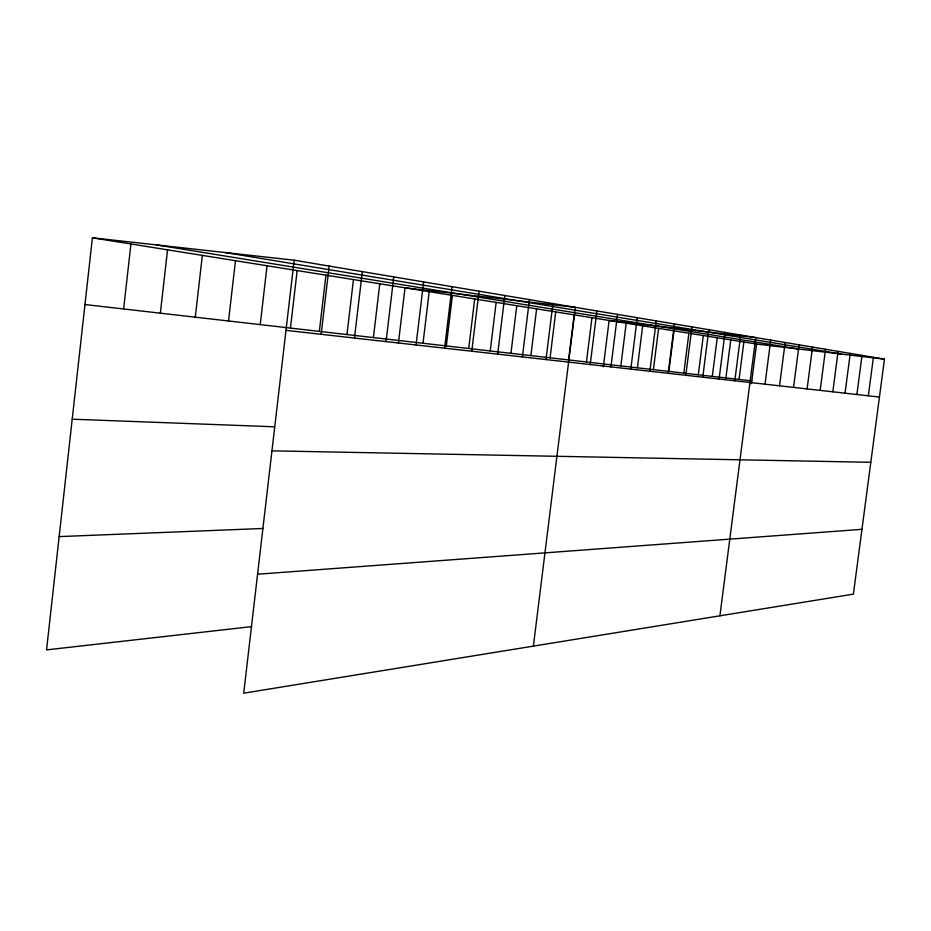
<?xml version="1.0" encoding="UTF-8"?>
<svg xmlns="http://www.w3.org/2000/svg" width="931" height="931" viewBox="0 0 931 931"><rect width="100%" height="100%" fill="white"/><g stroke="black" fill="none" stroke-linecap="round" stroke-linejoin="round"><path stroke-width="1.4" d="M294.161 260.203L243.713 693.188L853.39 594.129L884.45 359.145L294.161 260.203L92.39 237.812L46.55 649.885L251.486 626.644M123.637 308.964L130.934 243.969M160.365 313.177L167.545 249.822M195.289 317.168L202.341 255.397M228.537 320.986L235.473 260.692M260.226 324.616L267.046 265.742M290.46 328.073L297.164 270.56M319.345 331.378L325.943 275.157M321.16 334.299L329.167 266.068M346.96 334.543L353.454 279.568M354.467 338.046L362.322 271.631M373.401 337.569L379.79 283.769M386.062 341.596L393.766 276.903M398.387 343.306L405.02 287.807L575.393 307.346L533.393 646.126M416.064 344.97L423.628 281.907M423.011 343.26L429.203 291.682M444.599 348.182L452.024 286.667M446.321 345.925L452.419 295.395M468.712 348.497L474.717 298.956M471.773 351.231L479.058 291.194M490.23 350.952L496.153 302.389M497.678 354.141L504.835 295.511M510.933 353.326L516.775 305.682M522.396 356.922L529.425 299.642M530.868 355.607L536.617 308.859M546.008 359.575L552.921 303.576M550.07 357.807L555.737 311.92M568.585 359.936L574.183 314.864M586.449 361.973L591.965 317.704M590.219 364.545L596.899 310.942M603.335 366.837L609.13 320.45L755.739 337.569L719.919 615.81M610.934 366.872L617.497 314.399M620.849 365.918L626.202 323.185M630.811 369.107L637.258 317.715M637.409 367.815L642.681 325.827M649.873 371.248L656.227 320.892M653.399 369.642L658.613 328.364M668.202 373.308L674.451 323.941M668.865 371.422L674.009 330.831M683.82 373.133L688.893 333.217M685.81 375.286L691.966 326.886M698.297 374.786L703.301 335.521M702.754 377.195L708.817 329.702M712.308 376.392L717.254 337.744M719.081 379.022L725.04 332.425M725.889 377.951L730.765 339.908M734.803 380.791L740.669 335.044M739.051 379.452L743.857 342.003M751.457 383.677L756.554 344.039L92.39 237.812M765.014 384.189L770.717 340.083M779.538 385.818L785.147 342.503M793.561 387.401L799.089 344.831M807.096 388.914L812.542 347.088M820.164 390.392L825.541 349.265M832.814 391.811L838.109 351.371M845.034 393.185L850.259 353.408M856.881 394.511L862.025 355.386M868.332 395.803L873.418 357.295M257.573 574.218L861.955 529.32M59.153 536.605L262.926 528.482M271.945 450.848L870.811 462.311M72.211 419.194L274.575 426.794M285.992 330.354L879.446 397.048M84.965 304.542L751.806 380.919M756.554 344.039L884.45 359.145M156.734 244.946L797.983 348.927M225.302 252.557L841.461 354.059"/></g></svg>
